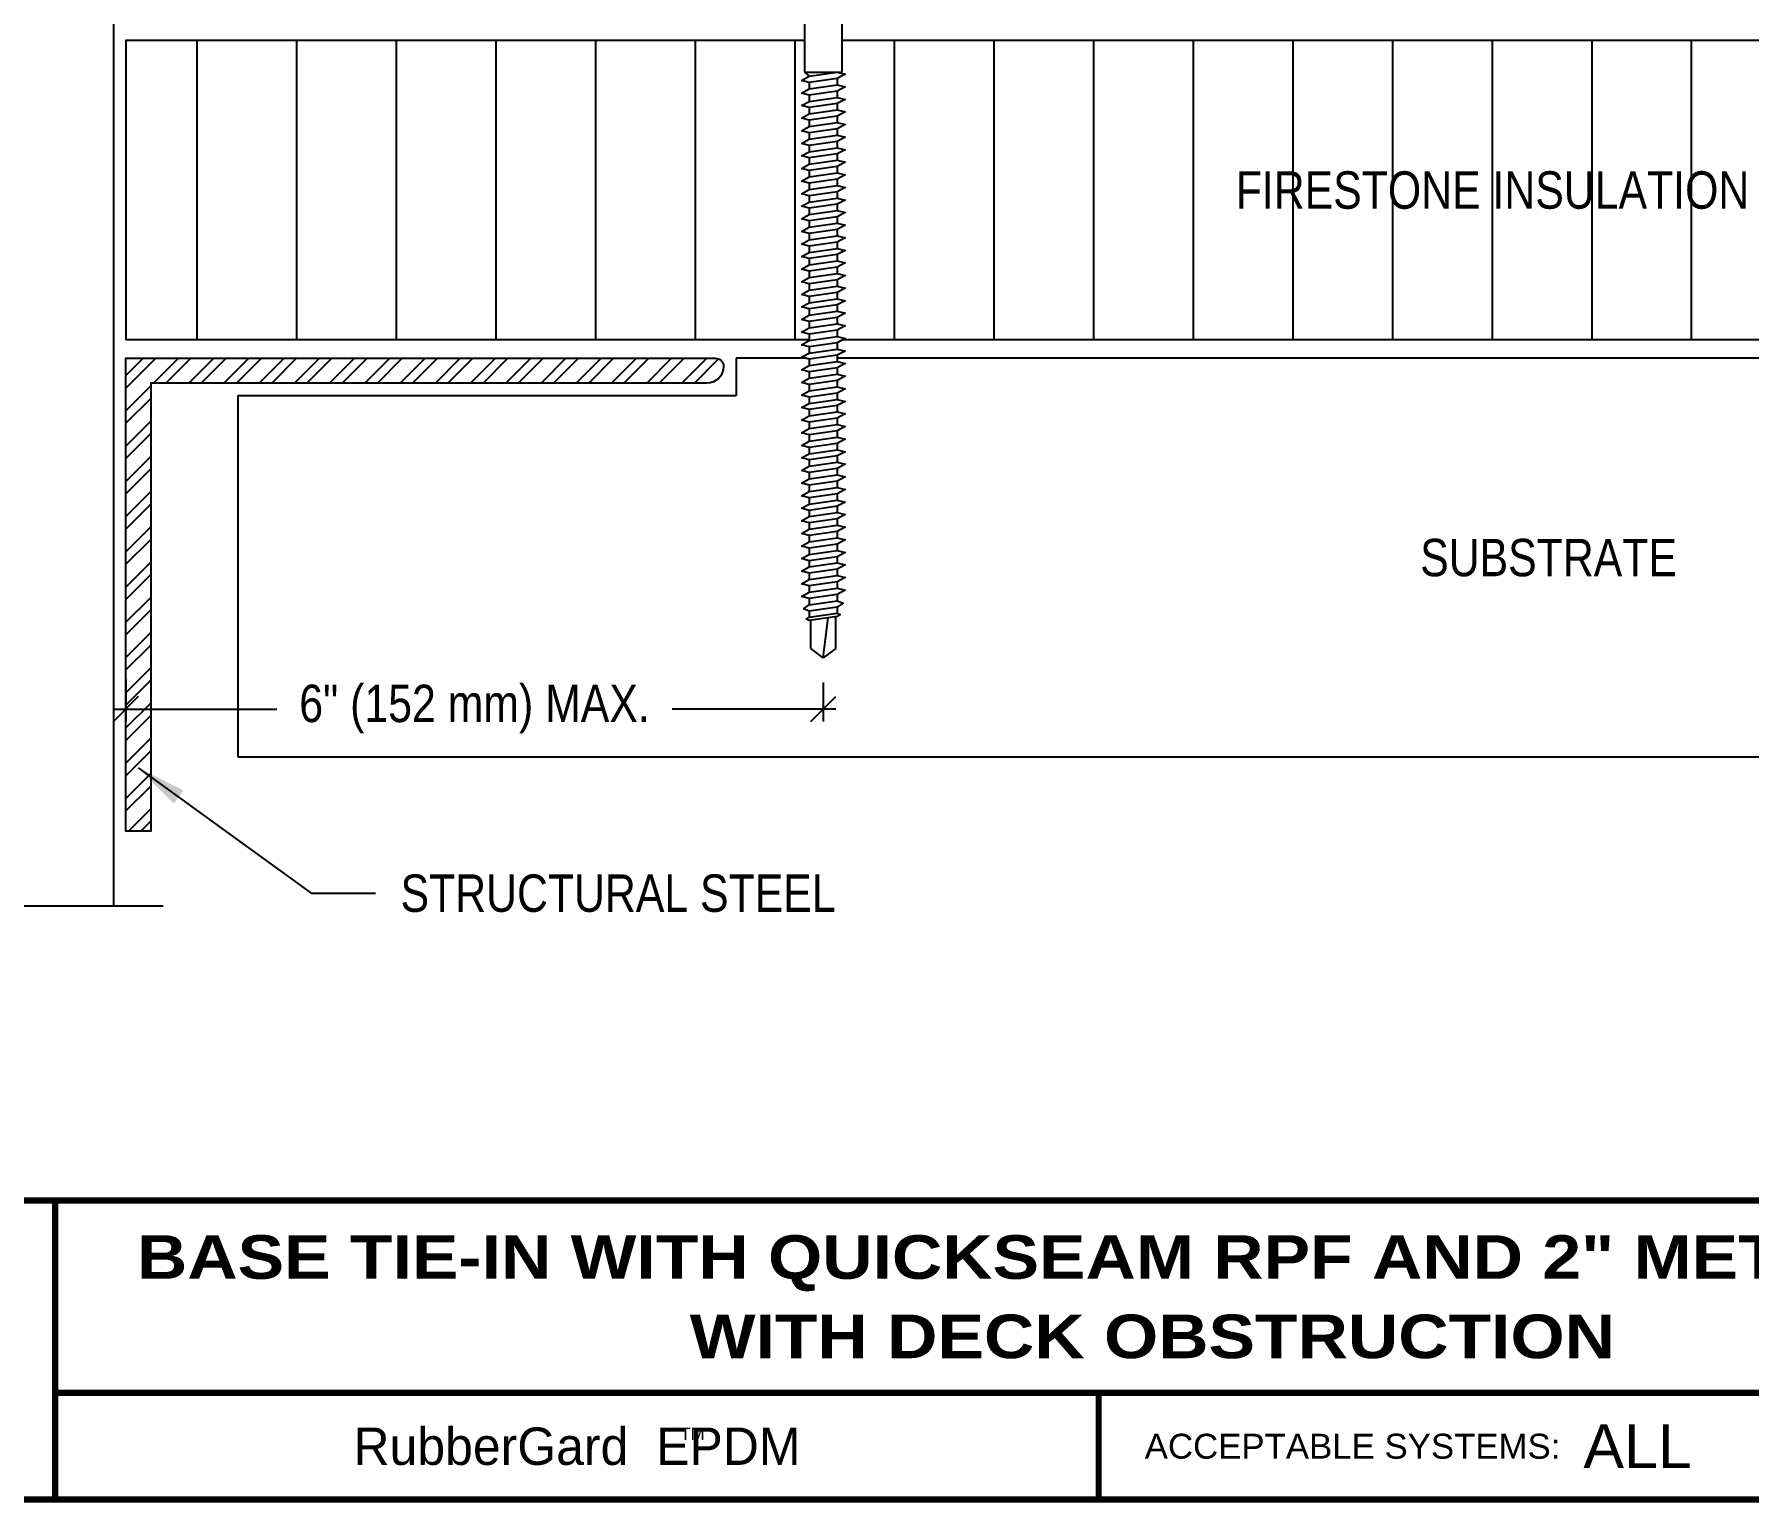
# Model space of a CAD drawing. Header units: inches. Extents: x 99.4 to 119.5, y -89.4 to -72.6.
# Drawn here: x 104.18 to 112.79, y -88.27 to -80.9 of the extents above; entities that cross this region are included whole.
import ezdxf
from ezdxf.enums import TextEntityAlignment as Align

# ---------------------------------------------------------------- set-up
doc = ezdxf.new("R2010")
doc.units = ezdxf.units.IN
doc.header["$MEASUREMENT"] = 0
doc.layers.get('0').update_dxf_attribs({"linetype": 'CONTINUOUS'})
doc.layers.get('DEFPOINTS').update_dxf_attribs({"linetype": 'CONTINUOUS'})
for name, color, linetype in [('FSBP-ACCESSORY-FIRESTONE', 7, 'CONTINUOUS'), ('FSBP-ANNO-NOTE', 7, 'CONTINUOUS'), ('FSBP-INSULATION', 7, 'CONTINUOUS'), ('FSBP-OTHER', 7, 'CONTINUOUS'), ('FSBP-SUBSTRATE-GENERIC', 9, 'CONTINUOUS'), ('FSBP-TTLB', 7, 'CONTINUOUS'), ('FSBP-TTLB-TEXT', 7, 'CONTINUOUS'), ('FSBP-WALL-CURB', 9, 'CONTINUOUS')]:
    doc.layers.add(name, color=color, linetype=linetype)
doc.styles.add('FSBP_ARIAL', font='arial.ttf')
doc.styles.add('FSBP_ARIAL_BOLD', font='')
doc.styles.add('FSBP_ARIAL_NAR', font='ARIALN.TTF')
doc.styles.add('FSBP_BANKGOTHIC', font='bgothm.ttf')
doc.styles.get('FSBP_ARIAL_BOLD').set_extended_font_data('Arial Black')
doc.dimstyles.new('FSBP-DIM', dxfattribs={"dimtxt": 0.1875, "dimasz": 0.125, "dimexe": 0.0625, "dimexo": 0.125, "dimgap": 0.125, "dimtad": 0, "dimdec": 0, "dimzin": 1, "dimdsep": 46, "dimlunit": 4, "dimtxsty": 'FSBP_ARIAL_NAR', "dimblk": 'OBLIQUE', "dimcen": 0.09375, "dimdle": 0.0625, "dimclrd": 256, "dimclre": 256, "dimclrt": 256, "dimadec": 0, "dimazin": 0, "dimtfac": 1, "dimtdec": 0, "dimtmove": 1, "dimatfit": 3, "dimfxl": 1, "dimtolj": 1, "dimtzin": 0, "dimlwd": -1, "dimlwe": -1, "dimarcsym": 0})
doc.dimstyles.new('FSBP-LEADER', dxfattribs={"dimtxt": 0.1875, "dimasz": 0.25, "dimexe": 0.0625, "dimexo": 0.125, "dimgap": 0.125, "dimtad": 0, "dimtih": 1, "dimtoh": 1, "dimdec": 4, "dimzin": 0, "dimdsep": 46, "dimlunit": 4, "dimtxsty": 'FSBP_ARIAL_NAR', "dimcen": 0.09375, "dimclrd": 256, "dimclre": 256, "dimclrt": 256, "dimadec": 0, "dimazin": 0, "dimtfac": 1, "dimtdec": 4, "dimtofl": 0, "dimtmove": 0, "dimatfit": 3, "dimfxl": 1, "dimtolj": 1, "dimtzin": 0, "dimlwd": -1, "dimlwe": -1, "dimarcsym": 0})

# ---------------------------------------------------------------- blocks, each defined once
blk = doc.blocks.new('_OBLIQUE')
at = {"color": 0, "linetype": 'ByBlock'}
blk.add_line((-0.5, -0.5), (0.5, 0.5), dxfattribs=at)
blk = doc.blocks.new('*D6')
at = {"layer": 'DEFPOINTS', "color": 0, "transparency": 16777216}
for p in [(104.6418943948368, -84.00973281659667), (108.1418943948368, -84.02697506081009), (104.6418943948368, -84.28445852663593)]:
    blk.add_point(p, dxfattribs=at)
at = {"layer": 'FSBP-ANNO-NOTE', "transparency": 16777216}
for p, q in [((104.6418943948368, -84.13473281659667), (104.6418943948368, -84.34695852663593)), ((108.1418943948368, -84.15197506081009), (108.1418943948368, -84.34695852663593)), ((104.5793943948368, -84.28445852663593), (105.4003144153007, -84.28445852663593)), ((108.2043943948368, -84.28445852663593), (107.383474374373, -84.28445852663593))]:
    blk.add_line(p, q, dxfattribs=at)
at = {"layer": 'FSBP-ANNO-NOTE', "transparency": 16777216, "xscale": 0.125, "yscale": 0.125, "zscale": 0.125, "rotation": 180}
blk.add_blockref('_OBLIQUE', (104.6418943948368, -84.28445852663593), dxfattribs=at)
at = {"layer": 'FSBP-ANNO-NOTE', "transparency": 16777216, "xscale": 0.125, "yscale": 0.125, "zscale": 0.125}
blk.add_blockref('_OBLIQUE', (108.1418943948368, -84.28445852663593), dxfattribs=at)
at = {"layer": 'FSBP-ANNO-NOTE', "transparency": 16777216, "insert": (106.3918943948368, -84.28445852663593), "char_height": 0.1875, "attachment_point": 5, "style": 'FSBP_ARIAL_NAR'}
blk.add_mtext('\\A1;6" (152 mm) MAX.', dxfattribs=at)
blk = doc.blocks.new('TTLB-EPDM_2')
at = {"layer": 'FSBP-TTLB', "const_width": 0.03125}
for points in [[(0, 0), (0, -1.5), (20, -1.5), (20, 0), (0, 0)], [(4.825208527206769, 0), (4.825208527206769, -0.9643749050531198)], [(4.825208527206769, -0.9643749050531198), (15.84028770518938, -0.9643749050531198)], [(4.825208527206769, -0.9643749050531198), (4.825208527206769, -1.5)]]:
    blk.add_lwpolyline(points, dxfattribs=at)
at = {"layer": 'FSBP-TTLB-TEXT', "const_width": 0.03125}
blk.add_lwpolyline([(10.06152282927678, -0.9643749050531198), (10.06152282927678, -1.5)], dxfattribs=at)
at = {"layer": 'FSBP-TTLB-TEXT', "style": 'FSBP_BANKGOTHIC'}
for s, height, p in [('RubberGard  EPDM', 0.1875, (7.443365678241776, -1.23218745252656)), ('TM', 0.0625, (8.023397742165457, -1.169706269210366))]:
    blk.add_text(s, height=height, dxfattribs=at).set_placement(p, align=Align.MIDDLE_CENTER)
at = {"layer": 'FSBP-TTLB-TEXT', "style": 'FSBP_ARIAL'}
blk.add_text('ACCEPTABLE SYSTEMS:', height=0.125, dxfattribs=at).set_placement((10.29281281591562, -1.23218745252656), align=Align.MIDDLE_LEFT)
at = {"layer": 'FSBP-TTLB-TEXT'}
for tag, height, style, p in [('MAXIMUM_WARRANTY', 0.1875, 'FSBP_ARIAL_BOLD', (18.03987100774941, 0.2240244307510579)), ('ACCPT_SYSTEMS', 0.21875, 'FSBP_ARIAL', (12.49438170418193, -1.23218745252656))]:
    blk.add_attdef(tag, text='', height=height, dxfattribs=dict(at, style=style)).set_placement(p, align=Align.MIDDLE_LEFT)
for tag, height, style, p in [('DETAIL_DESCP_LINE_1', 0.21875, 'FSBP_ARIAL_BOLD', (10.33118450231211, -0.2831249841755152)), ('DETAIL_DESCP_LINE_2', 0.21875, 'FSBP_ARIAL_BOLD', (10.33118450231211, -0.6812499208775904)), ('ISSUE_REV_DATE', 0.21875, 'FSBP_ARIAL', (16.84069633627263, -0.7282559425942452)), ('DETAIL_NUMBER', 0.4375, 'FSBP_ARIAL', (18.91941590748775, -0.8931630692489421))]:
    blk.add_attdef(tag, text='', height=height, dxfattribs=dict(at, style=style)).set_placement(p, align=Align.MIDDLE_CENTER)
blk = doc.blocks.new('FSBP_AP_FASTENER_01')
at = {"layer": 'FSBP-ACCESSORY-FIRESTONE'}
for p, q in [((-0.125, 0.04849224421338505), (-0.09375, -0.01400775578661495)), ((0.09375, -0.01400775578661495), (0.125, 0.04849224421338505)), ((-0.09375, -0.01400775578661495), (-0.09375, -0.264007755786615)), ((-0.09375, -0.01400775578661495), (0.09375, -0.01400775578661495)), ((0.09375, -0.01400775578661495), (0.09375, -0.264007755786615)), ((-0.09375, -0.264007755786615), (-0.0703125, -0.2840970415008996)), ((-0.0703125, -0.3156643085181585), (-0.0703125, -0.3472315755354103)), ((0.0703125, -0.2955750228038667), (0.0703125, -0.3271422898211327)), ((-0.0703125, -0.3787988425526763), (-0.0703125, -0.410366109569928)), ((0.0703125, -0.3587095568383845), (0.0703125, -0.3902768238556433)), ((0.0703125, -0.4218440908729022), (0.0703125, -0.453411357890154)), ((-0.0703125, -0.4419333765871798), (-0.0703125, -0.4735006436044458)), ((-0.0703125, -0.5050679106216975), (-0.0703125, -0.5366351776389564)), ((0.0703125, -0.4849786249074128), (0.0703125, -0.5165458919246717)), ((-0.0703125, -0.5682024446562153), (-0.0703125, -0.599769711673467)), ((0.0703125, -0.5481131589419235), (0.0703125, -0.5796804259591894)), ((-0.0703125, -0.631336978690733), (-0.0703125, -0.6629042457079848)), ((0.0703125, -0.6112476929764412), (0.0703125, -0.6428149599937001)), ((0.0703125, -0.674382227010959), (0.0703125, -0.7059494940282107)), ((-0.0703125, -0.6944715127252366), (-0.0703125, -0.7260387797425025)), ((-0.0703125, -0.7576060467597543), (-0.0703125, -0.7891733137770132)), ((0.0703125, -0.7375167610454696), (0.0703125, -0.7690840280627285)), ((-0.0703125, -0.820740580794272), (-0.0703125, -0.8523078478115238)), ((0.0703125, -0.8006512950799802), (0.0703125, -0.8322185620972462)), ((-0.0703125, -0.8838751148287898), (-0.0703125, -0.9154423818460415)), ((0.0703125, -0.863785829114498), (0.0703125, -0.8953530961317568)), ((0.0703125, -0.9269203631490157), (0.0703125, -0.9584876301662675)), ((-0.0703125, -0.9470096488632933), (-0.0703125, -0.9785769158805593)), ((-0.0703125, -1.010144182897811), (-0.0703125, -1.04171144991507)), ((0.0703125, -0.9900548971835264), (0.0703125, -1.021622164200785)), ((-0.0703125, -1.073278716932329), (-0.0703125, -1.104845983949581)), ((0.0703125, -1.053189431218037), (0.0703125, -1.084756698235303)), ((0.0703125, -1.116323965252555), (0.0703125, -1.147891232269814)), ((-0.0703125, -1.136413250966847), (-0.0703125, -1.167980517984098)), ((-0.0703125, -1.19954778500135), (-0.0703125, -1.231115052018616)), ((0.0703125, -1.179458499287072), (0.0703125, -1.211025766304324)), ((-0.0703125, -1.262682319035868), (-0.0703125, -1.294249586053127)), ((0.0703125, -1.242593033321583), (0.0703125, -1.274160300338842)), ((-0.0703125, -1.325816853070386), (-0.0703125, -1.357384120087637)), ((0.0703125, -1.305727567356094), (0.0703125, -1.33729483437336)), ((0.0703125, -1.368862101390611), (0.0703125, -1.40042936840787)), ((-0.0703125, -1.388951387104903), (-0.0703125, -1.420518654122155)), ((-0.0703125, -1.452085921139407), (-0.0703125, -1.483653188156673)), ((0.0703125, -1.431996635425129), (0.0703125, -1.463563902442381)), ((-0.0703125, -1.515220455173925), (-0.0703125, -1.546787722191183)), ((0.0703125, -1.49513116945964), (0.0703125, -1.526698436476899)), ((-0.0703125, -1.578354989208442), (-0.0703125, -1.609922256225694)), ((0.0703125, -1.558265703494151), (0.0703125, -1.589832970511416)), ((0.0703125, -1.621400237528668), (0.0703125, -1.652967504545927)), ((-0.0703125, -1.64148952324296), (-0.0703125, -1.673056790260212)), ((-0.0703125, -1.704624057277464), (-0.0703125, -1.73619132429473)), ((0.0703125, -1.684534771563186), (0.0703125, -1.716102038580438)), ((-0.0703125, -1.767758591311981), (-0.0703125, -1.79932585832924)), ((0.0703125, -1.747669305597697), (0.0703125, -1.779236572614955)), ((-0.0703125, -1.830893125346499), (-0.0703125, -1.862460392363751)), ((0.0703125, -1.810803839632207), (0.0703125, -1.842371106649473)), ((0.0703125, -1.873938373666725), (0.0703125, -1.905505640683984)), ((-0.0703125, -1.894027659381017), (-0.0703125, -1.925594926398269)), ((-0.0703125, -1.95716219341552), (-0.0703125, -1.988729460432786)), ((0.0703125, -1.937072907701243), (0.0703125, -1.968640174718495)), ((-0.0703125, -2.020296727450038), (-0.0703125, -2.051863994467297)), ((0.0703125, -2.000207441735753), (0.0703125, -2.031774708753012)), ((0.0703125, -2.063341975770264), (0.0703125, -2.09490924278753)), ((-0.0703125, -2.083431261484556), (-0.0703125, -2.114998528501808)), ((-0.0703125, -2.146565795519074), (-0.0703125, -2.178133062536325)), ((0.0703125, -2.126476509804782), (0.0703125, -2.158043776822041)), ((-0.0703125, -2.209700329553577), (-0.0703125, -2.241267596570843)), ((0.0703125, -2.189611043839299), (0.0703125, -2.221178310856551)), ((-0.0703125, -2.272834863588095), (-0.0703125, -2.304402130605354)), ((0.0703125, -2.25274557787381), (0.0703125, -2.284312844891069)), ((0.0703125, -2.315880111908321), (0.0703125, -2.347447378925587)), ((-0.0703125, -2.335969397622613), (-0.0703125, -2.367536664639864)), ((-0.0703125, -2.39910393165713), (-0.0703125, -2.430671198674382)), ((0.0703125, -2.379014645942839), (0.0703125, -2.410581912960097)), ((-0.0703125, -2.462238465691634), (-0.0703125, -2.4938057327089)), ((0.0703125, -2.442149179977356), (0.0703125, -2.473716446994608)), ((-0.0703125, -2.525372999726152), (-0.0703125, -2.55694026674341)), ((0.0703125, -2.505283714011867), (0.0703125, -2.536850981029126)), ((0.0703125, -2.568418248046378), (0.0703125, -2.599985515063644)), ((-0.0703125, -2.588507533760669), (-0.0703125, -2.620074800777921)), ((-0.0703125, -2.651642067795187), (-0.0703125, -2.683209334812439)), ((0.0703125, -2.631552782080895), (0.0703125, -2.663120049098154)), ((-0.0703125, -2.714776601829691), (-0.0703125, -2.746343868846957)), ((0.0703125, -2.694687316115413), (0.0703125, -2.726254583132665)), ((-0.0703125, -2.777911135864208), (-0.0703125, -2.809478402881467)), ((0.0703125, -2.757821850149924), (0.0703125, -2.789389117167183)), ((0.0703125, -2.820956384184434), (0.0703125, -2.8525236512017)), ((-0.0703125, -2.841045669898726), (-0.0703125, -2.872612936915978)), ((-0.0703125, -2.904180203933244), (-0.0703125, -2.935747470950496)), ((0.0703125, -2.884090918218952), (0.0703125, -2.915658185236211)), ((-0.0703125, -2.967314737967747), (-0.0703125, -2.998882004985013)), ((0, -3.201507755786615), (0.02460623630038583, -3.00110581902215)), ((0.0625, -3.154632755786601), (0.0625, -2.995692424207924)), ((0.0703125, -2.94722545225347), (0.0703125, -2.978792719270722)), ((-0.0625, -3.154632755786622), (-0.0625, -3.013549567065063)), ((0, -3.201507755786615), (-0.06250000000001421, -3.154632755786615)), ((0.0625, -3.154632755786615), (0, -3.201507755786615))]:
    blk.add_line(p, q, dxfattribs=at)
blk.add_lwpolyline([(0.1875, 0.04849224421338505, 0.1250000000000271), (0.203125, 0.110992244213385), (0.140625, 0.142242244213385), (-0.140625, 0.142242244213385), (-0.203125, 0.110992244213385, 0.1250000000000271), (-0.1875, 0.04849224421338505)], format="xyb", close=True, dxfattribs=at)
for points in [[(-0.109375, -0.3054610321523867), (-0.0703125, -0.2840970415008996), (0.0703125, -0.264007755786615), (0.109375, -0.2742110321523867), (0.0703125, -0.2955750228038667), (-0.0703125, -0.3156643085181585)], [(-0.109375, -0.3685955661869045), (-0.0703125, -0.3472315755354103), (0.0703125, -0.3271422898211327), (0.109375, -0.3373455661869045), (0.0703125, -0.3587095568383845), (-0.0703125, -0.3787988425526763)], [(-0.109375, -0.431730100221408), (-0.0703125, -0.410366109569928), (0.0703125, -0.3902768238556433), (0.109375, -0.400480100221408), (0.0703125, -0.4218440908729022), (-0.0703125, -0.4419333765871798)], [(-0.109375, -0.4948646342559258), (-0.0703125, -0.4735006436044458), (0.0703125, -0.453411357890154), (0.109375, -0.4636146342559258), (0.0703125, -0.4849786249074128), (-0.0703125, -0.5050679106216975)], [(-0.109375, -0.5579991682904435), (-0.0703125, -0.5366351776389564), (0.0703125, -0.5165458919246717), (0.109375, -0.5267491682904435), (0.0703125, -0.5481131589419235), (-0.0703125, -0.5682024446562153)], [(-0.109375, -0.6211337023249612), (-0.0703125, -0.599769711673467), (0.0703125, -0.5796804259591894), (0.109375, -0.5898837023249612), (0.0703125, -0.6112476929764412), (-0.0703125, -0.631336978690733)], [(-0.109375, -0.6842682363594648), (-0.0703125, -0.6629042457079848), (0.0703125, -0.6428149599937001), (0.109375, -0.6530182363594648), (0.0703125, -0.674382227010959), (-0.0703125, -0.6944715127252366)], [(-0.109375, -0.7474027703939825), (-0.0703125, -0.7260387797425025), (0.0703125, -0.7059494940282107), (0.109375, -0.7161527703939825), (0.0703125, -0.7375167610454696), (-0.0703125, -0.7576060467597543)], [(-0.109375, -0.8105373044285002), (-0.0703125, -0.7891733137770132), (0.0703125, -0.7690840280627285), (0.109375, -0.7792873044285002), (0.0703125, -0.8006512950799802), (-0.0703125, -0.820740580794272)], [(-0.109375, -0.873671838463018), (-0.0703125, -0.8523078478115238), (0.0703125, -0.8322185620972462), (0.109375, -0.842421838463018), (0.0703125, -0.863785829114498), (-0.0703125, -0.8838751148287898)], [(-0.109375, -0.9368063724975215), (-0.0703125, -0.9154423818460415), (0.0703125, -0.8953530961317568), (0.109375, -0.9055563724975215), (0.0703125, -0.9269203631490157), (-0.0703125, -0.9470096488632933)], [(-0.109375, -0.9999409065320393), (-0.0703125, -0.9785769158805593), (0.0703125, -0.9584876301662675), (0.109375, -0.9686909065320393), (0.0703125, -0.9900548971835264), (-0.0703125, -1.010144182897811)], [(-0.109375, -1.063075440566557), (-0.0703125, -1.04171144991507), (0.0703125, -1.021622164200785), (0.109375, -1.031825440566557), (0.0703125, -1.053189431218037), (-0.0703125, -1.073278716932329)], [(-0.109375, -1.126209974601075), (-0.0703125, -1.104845983949581), (0.0703125, -1.084756698235303), (0.109375, -1.094959974601075), (0.0703125, -1.116323965252555), (-0.0703125, -1.136413250966847)], [(-0.109375, -1.189344508635578), (-0.0703125, -1.167980517984098), (0.0703125, -1.147891232269814), (0.109375, -1.158094508635578), (0.0703125, -1.179458499287072), (-0.0703125, -1.19954778500135)], [(-0.109375, -1.252479042670096), (-0.0703125, -1.231115052018616), (0.0703125, -1.211025766304324), (0.109375, -1.221229042670096), (0.0703125, -1.242593033321583), (-0.0703125, -1.262682319035868)], [(-0.109375, -1.315613576704614), (-0.0703125, -1.294249586053127), (0.0703125, -1.274160300338842), (0.109375, -1.284363576704614), (0.0703125, -1.305727567356094), (-0.0703125, -1.325816853070386)], [(-0.109375, -1.378748110739132), (-0.0703125, -1.357384120087637), (0.0703125, -1.33729483437336), (0.109375, -1.347498110739132), (0.0703125, -1.368862101390611), (-0.0703125, -1.388951387104903)], [(-0.109375, -1.441882644773635), (-0.0703125, -1.420518654122155), (0.0703125, -1.40042936840787), (0.109375, -1.410632644773635), (0.0703125, -1.431996635425129), (-0.0703125, -1.452085921139407)], [(-0.109375, -1.505017178808153), (-0.0703125, -1.483653188156673), (0.0703125, -1.463563902442381), (0.109375, -1.473767178808153), (0.0703125, -1.49513116945964), (-0.0703125, -1.515220455173925)], [(-0.109375, -1.568151712842671), (-0.0703125, -1.546787722191183), (0.0703125, -1.526698436476899), (0.109375, -1.536901712842671), (0.0703125, -1.558265703494151), (-0.0703125, -1.578354989208442)], [(-0.109375, -1.631286246877188), (-0.0703125, -1.609922256225694), (0.0703125, -1.589832970511416), (0.109375, -1.600036246877188), (0.0703125, -1.621400237528668), (-0.0703125, -1.64148952324296)], [(-0.109375, -1.694420780911692), (-0.0703125, -1.673056790260212), (0.0703125, -1.652967504545927), (0.109375, -1.663170780911692), (0.0703125, -1.684534771563186), (-0.0703125, -1.704624057277464)], [(-0.109375, -1.75755531494621), (-0.0703125, -1.73619132429473), (0.0703125, -1.716102038580438), (0.109375, -1.72630531494621), (0.0703125, -1.747669305597697), (-0.0703125, -1.767758591311981)], [(-0.109375, -1.820689848980727), (-0.0703125, -1.79932585832924), (0.0703125, -1.779236572614955), (0.109375, -1.789439848980727), (0.0703125, -1.810803839632207), (-0.0703125, -1.830893125346499)], [(-0.109375, -1.883824383015245), (-0.0703125, -1.862460392363751), (0.0703125, -1.842371106649473), (0.109375, -1.852574383015245), (0.0703125, -1.873938373666725), (-0.0703125, -1.894027659381017)], [(-0.109375, -1.946958917049749), (-0.0703125, -1.925594926398269), (0.0703125, -1.905505640683984), (0.109375, -1.915708917049749), (0.0703125, -1.937072907701243), (-0.0703125, -1.95716219341552)], [(-0.109375, -2.010093451084266), (-0.0703125, -1.988729460432786), (0.0703125, -1.968640174718495), (0.109375, -1.978843451084266), (0.0703125, -2.000207441735753), (-0.0703125, -2.020296727450038)], [(-0.109375, -2.073227985118784), (-0.0703125, -2.051863994467297), (0.0703125, -2.031774708753012), (0.109375, -2.041977985118784), (0.0703125, -2.063341975770264), (-0.0703125, -2.083431261484556)], [(-0.109375, -2.136362519153302), (-0.0703125, -2.114998528501808), (0.0703125, -2.09490924278753), (0.109375, -2.105112519153302), (0.0703125, -2.126476509804782), (-0.0703125, -2.146565795519074)], [(-0.109375, -2.199497053187805), (-0.0703125, -2.178133062536325), (0.0703125, -2.158043776822041), (0.109375, -2.168247053187805), (0.0703125, -2.189611043839299), (-0.0703125, -2.209700329553577)], [(-0.109375, -2.262631587222323), (-0.0703125, -2.241267596570843), (0.0703125, -2.221178310856551), (0.109375, -2.231381587222323), (0.0703125, -2.25274557787381), (-0.0703125, -2.272834863588095)], [(-0.109375, -2.325766121256841), (-0.0703125, -2.304402130605354), (0.0703125, -2.284312844891069), (0.109375, -2.294516121256841), (0.0703125, -2.315880111908321), (-0.0703125, -2.335969397622613)], [(-0.109375, -2.388900655291359), (-0.0703125, -2.367536664639864), (0.0703125, -2.347447378925587), (0.109375, -2.357650655291359), (0.0703125, -2.379014645942839), (-0.0703125, -2.39910393165713)], [(-0.109375, -2.452035189325862), (-0.0703125, -2.430671198674382), (0.0703125, -2.410581912960097), (0.109375, -2.420785189325862), (0.0703125, -2.442149179977356), (-0.0703125, -2.462238465691634)], [(-0.109375, -2.51516972336038), (-0.0703125, -2.4938057327089), (0.0703125, -2.473716446994608), (0.109375, -2.48391972336038), (0.0703125, -2.505283714011867), (-0.0703125, -2.525372999726152)], [(-0.109375, -2.578304257394898), (-0.0703125, -2.55694026674341), (0.0703125, -2.536850981029126), (0.109375, -2.547054257394898), (0.0703125, -2.568418248046378), (-0.0703125, -2.588507533760669)], [(-0.109375, -2.641438791429415), (-0.0703125, -2.620074800777921), (0.0703125, -2.599985515063644), (0.109375, -2.610188791429415), (0.0703125, -2.631552782080895), (-0.0703125, -2.651642067795187)], [(-0.109375, -2.704573325463919), (-0.0703125, -2.683209334812439), (0.0703125, -2.663120049098154), (0.109375, -2.673323325463919), (0.0703125, -2.694687316115413), (-0.0703125, -2.714776601829691)], [(-0.109375, -2.767707859498437), (-0.0703125, -2.746343868846957), (0.0703125, -2.726254583132665), (0.109375, -2.736457859498437), (0.0703125, -2.757821850149924), (-0.0703125, -2.777911135864208)], [(-0.109375, -2.830842393532954), (-0.0703125, -2.809478402881467), (0.0703125, -2.789389117167183), (0.109375, -2.799592393532954), (0.0703125, -2.820956384184434), (-0.0703125, -2.841045669898726)], [(-0.109375, -2.893976927567472), (-0.0703125, -2.872612936915978), (0.0703125, -2.8525236512017), (0.109375, -2.862726927567472), (0.0703125, -2.884090918218952), (-0.0703125, -2.904180203933244)], [(-0.099609375, -2.955716372316267), (-0.0703125, -2.935747470950496), (0.0703125, -2.915658185236211), (0.099609375, -2.927256550887698), (0.0703125, -2.94722545225347), (-0.0703125, -2.967314737967747)], [(-0.0849609375, -3.008866455667892), (-0.0703125, -2.998882004985013), (0.0703125, -2.978792719270722), (0.0849609375, -2.984591902096462), (0.0703125, -2.994576352779355), (-0.0703125, -3.014665638493632)]]:
    blk.add_lwpolyline(points, close=True, dxfattribs=at)
blk.add_lwpolyline([(-0.09375, -0.264007755786615), (0.09375, -0.264007755786615)], dxfattribs=at)
blk = doc.blocks.new('FSBP_AP_FASTENER_W_2inPLATE_1')
blk.add_line((-0.125, 0.03125), (0.125, 0.03125))
at = {"layer": 'FSBP-ACCESSORY-FIRESTONE'}
for p, q in [((-0.125, 0), (-0.109375, 0)), ((0.125, 0), (0.1093749999999858, 0))]:
    blk.add_line(p, q, dxfattribs=at)
for points in [[(-1, 0), (-0.8440621258972953, 0, 0.125489241710454), (-0.7991697386460004, 0.01144729003925704), (-0.6692681354566616, 0.08230270996074296, -0.1254892417105026), (-0.6243757482053525, 0.09375), (-0.4888144254886129, 0.09375, -0.1015700823222099), (-0.4026445789244235, 0.07606297531646078), (-0.24285132786963, 0.007580153435810644, 0.1015700823222143), (-0.2059213936278326, 0), (-0.125, 0), (-0.125, 0.03125), (-0.2059213936278326, 0.03125, -0.1015700823222341), (-0.2305413497890356, 0.03630343562389271), (-0.3903346008438291, 0.1047862575045144, 0.1015700823222067), (-0.4888144254886129, 0.125), (-0.6243757482053525, 0.125, 0.1254892417105185), (-0.6842322645404408, 0.109736946614305), (-0.8141338677297654, 0.0388815266928475, -0.1254892417104541), (-0.8440621258972953, 0.03125), (-1, 0.03125)], [(1, 0), (0.8440621258972953, 0, -0.125489241710454), (0.7991697386460004, 0.01144729003925704), (0.6692681354566616, 0.08230270996074296, 0.1254892417105026), (0.6243757482053525, 0.09375), (0.4888144254886129, 0.09375, 0.1015700823222099), (0.4026445789244235, 0.07606297531646078), (0.24285132786963, 0.007580153435810644, -0.1015700823222143), (0.2059213936278326, 0), (0.125, 0), (0.125, 0.03125), (0.2059213936278326, 0.03125, 0.1015700823222341), (0.2305413497890356, 0.03630343562389271), (0.3903346008438291, 0.1047862575045144, -0.1015700823222067), (0.4888144254886129, 0.125), (0.6243757482053525, 0.125, -0.1254892417105185), (0.6842322645404408, 0.109736946614305), (0.8141338677297654, 0.0388815266928475, 0.1254892417104541), (0.8440621258972953, 0.03125), (1, 0.03125)]]:
    blk.add_lwpolyline(points, format="xyb", close=True, dxfattribs=at)
blk.add_blockref('FSBP_AP_FASTENER_01', (0, -0.01724224421337794), dxfattribs=at)

msp = doc.modelspace()

# ---------------------------------------------------------------- hatches: boundary and pattern name
at = {"layer": 'FSBP-INSULATION'}
h = msp.add_hatch(dxfattribs=at)
h.set_pattern_fill('LINE', color=256, scale=4, angle=90, style=0)
h.set_pattern_definition([(90, (3.410605131648481e-13, -17.51166666666661), (-0.5, 3.061515884555943e-17), [])])
h.paths.add_polyline_path([(115.3779857585879, -80.93072506081027), (110.5481443948368, -80.93072506081016), (108.2356443948368, -80.9307250608101), (108.2356443948368, -81.07835478241613), (108.2512693948368, -81.08243609296244), (108.2122068948368, -81.1038000836139), (108.2122068948368, -81.13536735063117), (108.2512693948368, -81.14557062699696), (108.2122068948368, -81.16693461764844), (108.2122068948368, -81.1985018846657), (108.2512693948368, -81.20870516103145), (108.2122068948368, -81.23006915168294), (108.2122068948368, -81.26163641870019), (108.2512693948368, -81.27183969506598), (108.2122068948368, -81.29320368571747), (108.2122068948368, -81.32477095273471), (108.2512693948368, -81.33497422910048), (108.2122068948368, -81.35633821975196), (108.2122068948368, -81.38790548676924), (108.2512693948368, -81.39810876313501), (108.2122068948368, -81.4194727537865), (108.2122068948368, -81.45104002080376), (108.2512693948368, -81.46124329716953), (108.2122068948368, -81.48260728782103), (108.2122068948368, -81.51417455483825), (108.2512693948368, -81.52437783120403), (108.2122068948368, -81.5457418218555), (108.2122068948368, -81.57730908887278), (108.2512693948368, -81.58751236523854), (108.2122068948368, -81.60887635588999), (108.2122068948368, -81.64044362290728), (108.2512693948368, -81.65064689927307), (108.2122068948368, -81.67201088992455), (108.2122068948368, -81.7035781569418), (108.2512693948368, -81.71378143330757), (108.2122068948368, -81.73514542395905), (108.2122068948368, -81.76671269097633), (108.2512693948368, -81.77691596734208), (108.2122068948368, -81.79827995799357), (108.2122068948368, -81.82984722501082), (108.2512693948368, -81.84005050137661), (108.2122068948368, -81.86141449202809), (108.2122068948368, -81.89298175904536), (108.2512693948368, -81.90318503541111), (108.2122068948368, -81.92454902606259), (108.2122068948368, -81.95611629307986), (108.2512693948368, -81.96631956944562), (108.2122068948368, -81.98768356009712), (108.2122068948368, -82.01925082711436), (108.2512693948368, -82.02945410348015), (108.2122068948368, -82.05081809413161), (108.2122068948368, -82.08238536114888), (108.2512693948368, -82.09258863751465), (108.2122068948368, -82.11395262816612), (108.2122068948368, -82.1455198951834), (108.2512693948368, -82.15572317154918), (108.2122068948368, -82.17708716220066), (108.2122068948368, -82.20865442921792), (108.2512693948368, -82.21885770558367), (108.2122068948368, -82.24022169623515), (108.2122068948368, -82.27178896325243), (108.2512693948368, -82.28199223961819), (108.2122068948368, -82.30335623026969), (108.2122068948368, -82.33492349728694), (108.2512693948368, -82.34512677365271), (108.2122068948368, -82.36649076430422), (108.2122068948368, -82.39805803132147), (108.2512693948368, -82.40826130768723), (108.2122068948368, -82.42962529833872), (108.2122068948368, -82.43072506081005), (115.377985758588, -82.43072506081003), (115.3779857585879, -81.80572506081006), (115.5497030973038, -81.74322506081005), (115.206268419872, -81.61822506081005), (115.3779857585879, -81.55572506081006)])
h.paths.add_polyline_path([(108.0715818948368, -81.53426384055255), (108.0715818948368, -81.50269657353529), (108.0325193948368, -81.4924932971695), (108.0715818948368, -81.47112930651805), (108.0715818948368, -81.43956203950079), (108.0325193948368, -81.429358763135), (108.0715818948368, -81.40799477248352), (108.0715818948368, -81.37642750546627), (108.0325193948368, -81.3662242291005), (108.0715818948368, -81.34486023844902), (108.0715818948368, -81.31329297143174), (108.0325193948368, -81.30308969506598), (108.0715818948368, -81.2817257044145), (108.0715818948368, -81.25015843739723), (108.0325193948368, -81.23995516103145), (108.0715818948368, -81.21859117037998), (108.0715818948368, -81.18702390336271), (108.0325193948368, -81.17682062699696), (108.0715818948368, -81.15545663634545), (108.0715818948368, -81.1238893693282), (108.0325193948368, -81.11368609296242), (108.0715818948368, -81.09232210231094), (108.0481443948368, -81.07223281659667), (108.0481443948368, -80.9307250608101), (104.6418943948368, -80.93072506080999), (104.6418943948368, -82.43072506080999), (108.0485844069517, -82.43072506081006), (108.0715818948368, -82.41814731703573), (108.0715818948368, -82.3865800500185), (108.0325193948368, -82.37637677365272), (108.0715818948368, -82.35501278300123), (108.0715818948368, -82.32344551598396), (108.0325193948368, -82.31324223961819), (108.0715818948368, -82.2918782489667), (108.0715818948368, -82.26031098194944), (108.0325193948368, -82.25010770558367), (108.0715818948368, -82.22874371493218), (108.0715818948368, -82.19717644791496), (108.0325193948368, -82.18697317154918), (108.0715818948368, -82.16560918089768), (108.0715818948368, -82.13404191388044), (108.0325193948368, -82.12383863751465), (108.0715818948368, -82.10247464686319), (108.0715818948368, -82.0709073798459), (108.0325193948368, -82.06070410348015), (108.0715818948368, -82.03934011282865), (108.0715818948368, -82.0077728458114), (108.0325193948368, -81.99756956944562), (108.0715818948368, -81.97620557879415), (108.0715818948368, -81.9446383117769), (108.0325193948368, -81.93443503541111), (108.0715818948368, -81.91307104475962), (108.0715818948368, -81.88150377774238), (108.0325193948368, -81.87130050137661), (108.0715818948368, -81.84993651072512), (108.0715818948368, -81.81836924370788), (108.0325193948368, -81.80816596734208), (108.0715818948368, -81.7868019766906), (108.0715818948368, -81.75523470967333), (108.0325193948368, -81.74503143330757), (108.0715818948368, -81.7236674426561), (108.0715818948368, -81.69210017563883), (108.0325193948368, -81.68189689927307), (108.0715818948368, -81.66053290862159), (108.0715818948368, -81.62896564160432), (108.0325193948368, -81.61876236523854), (108.0715818948368, -81.59739837458707), (108.0715818948368, -81.56583110756979), (108.0325193948368, -81.55562783120403)])
h.paths.add_polyline_path([(110.1635070693342, -81.82617824975968), (112.8381958483246, -81.82617824975968), (112.8381958483246, -81.53514397281562), (110.1635070693342, -81.53514397281562)], flags=24)
at = {"layer": 'FSBP-OTHER'}
h = msp.add_hatch(dxfattribs=at)
h.set_pattern_fill('STEEL', color=256, style=0)
h.set_pattern_definition([(45, (-22.99678652873683, -87.63003445093845), (-0.08838834764831843, 0.08838834764831845), []), (45, (-22.99678652873683, -87.56753445093845), (-0.08838834764831843, 0.08838834764831845), [])])
h.paths.add_polyline_path([(107.5585610615035, -82.64947506080999, 0.4142135623733636), (107.6418943948369, -82.56614172747662, 0.4142135623729578), (107.6002277281702, -82.52447506080999), (104.6418943948368, -82.52447506080999), (104.6418943948368, -84.89726609656064), (104.7668943948368, -84.89726609656064), (104.7668943948368, -82.64947506080999)])

# ---------------------------------------------------------------- linework, layer by layer
at = {"layer": 'FSBP-INSULATION'}
for points in [[(108.0481443948368, -80.9307250608101), (104.6418943948368, -80.93072506080999), (104.6418943948368, -82.43072506080999), (108.0715818948368, -82.43072506081005)], [(110.5481443948368, -80.93072506081016), (108.2356443948368, -80.9307250608101)], [(115.377985758588, -80.93072506081027), (110.5481443948368, -80.93072506081016)], [(108.2417222463148, -82.43072506081005), (115.377985758588, -82.43072506081005)]]:
    msp.add_lwpolyline(points, dxfattribs=at)
at = {"layer": 'FSBP-OTHER'}
msp.add_lwpolyline([(107.5585610615035, -82.64947506080999), (104.7668943948368, -82.64947506080999), (104.7668943948368, -84.89726609656064), (104.6418943948368, -84.89726609656064), (104.6418943948368, -82.52447506080999), (107.6002277281702, -82.52447506080999, -0.414213562373095), (107.6418943948368, -82.56614172747668, -0.414213562373095)], format="xyb", close=True, dxfattribs=at)
at = {"layer": 'FSBP-SUBSTRATE-GENERIC'}
for p, q in [((108.0500802938681, -82.52447506080999), (107.7043943948368, -82.52447506080999)), ((107.7043943948368, -82.52447506080999), (107.7043943948368, -82.71197506080999)), ((105.2043943948368, -84.52447506080999), (115.377985758588, -84.52447506080999))]:
    msp.add_line(p, q, dxfattribs=at)
at = {"layer": 'FSBP-SUBSTRATE-GENERIC', "linetype": 'Continuous'}
for q in [(107.7043943948368, -82.71197506080999), (105.2043943948368, -84.52447506080999)]:
    msp.add_line((105.2043943948368, -82.71197506080999), q, dxfattribs=at)
at = {"layer": 'FSBP-SUBSTRATE-GENERIC'}
msp.add_lwpolyline([(115.377985758588, -82.52447506081005), (108.2127733543487, -82.52447506080999)], dxfattribs=at)
at = {"layer": 'FSBP-WALL-CURB'}
msp.add_line((104.5793943948368, -75.96478451724933), (104.5793943948368, -85.27226609656064), dxfattribs=at)
msp.add_lwpolyline([(100.6640840568645, -85.27226609656064), (102.684089846083, -85.27226609656064), (102.746589846083, -85.44398343527659), (102.871589846083, -85.10054875784475), (102.934089846083, -85.27226609656064), (104.8293943948368, -85.27226609656064)], dxfattribs=at)

# ---------------------------------------------------------------- block references
at = {"ltscale": 1.75}
ref = msp.add_blockref('TTLB-EPDM_2', (99.462701130455, -86.75070450356525), dxfattribs=at)
ref.add_attrib('DETAIL_DESCP_LINE_1', 'BASE TIE-IN WITH QUICKSEAM RPF AND 2" METAL PLATES', dxfattribs={"layer": 'FSBP-TTLB-TEXT', "height": 0.21875, "style": 'FSBP_ARIAL_BOLD'}).set_placement((109.7938856327671, -87.03382948774076), align=Align.MIDDLE_CENTER)
ref.add_attrib('DETAIL_DESCP_LINE_2', 'WITH DECK OBSTRUCTION', dxfattribs={"layer": 'FSBP-TTLB-TEXT', "height": 0.21875, "style": 'FSBP_ARIAL_BOLD'}).set_placement((109.7938856327671, -87.43195442444284), align=Align.MIDDLE_CENTER)
ref.add_attrib('ACCPT_SYSTEMS', 'ALL', dxfattribs={"layer": 'FSBP-TTLB-TEXT', "height": 0.21875, "style": 'FSBP_ARIAL'}).set_placement((111.9570828346369, -87.9828919560918), align=Align.MIDDLE_LEFT)
at = {"layer": 'FSBP-ACCESSORY-FIRESTONE'}
msp.add_blockref('FSBP_AP_FASTENER_W_2inPLATE_1', (108.1418943948368, -80.80822506081009), dxfattribs=at)

# ---------------------------------------------------------------- texts
at = {"layer": 'FSBP-ANNO-NOTE', "style": 'FSBP_ARIAL_NAR'}
for s, p in [('FIRESTONE INSULATION', (111.5008514588294, -81.68072506081016)), ('SUBSTRATE', (111.7821014588294, -83.52447506081005))]:
    msp.add_text(s, height=0.1875, dxfattribs=at).set_placement(p, align=Align.MIDDLE_CENTER)
msp.add_text('STRUCTURAL STEEL', height=0.1875, dxfattribs=at).set_placement((106.020679387747, -85.20826983053142), align=Align.MIDDLE_LEFT)

# ---------------------------------------------------------------- dimensions: what is measured, and where the dimension line sits
at = {"layer": 'FSBP-ANNO-NOTE'}
dim = msp.add_linear_dim(base=(104.6418943948368, -84.28445852663593), p1=(108.1418943948368, -84.02697506081009), p2=(104.6418943948368, -84.00973281659667), text='6" (152 mm) MAX.', dimstyle='FSBP-DIM', dxfattribs=at)
dim.commit()
dim.dimension.update_dxf_attribs({"geometry": '*D6', "text_midpoint": (106.3918943948368, -84.28445852663593)})

# ---------------------------------------------------------------- leaders
msp.add_leader([(104.7043943948368, -84.57935801027058), (105.571627387113, -85.20826983053142), (105.895679387747, -85.20826983053142)], dimstyle='FSBP-LEADER', dxfattribs=at)

doc.saveas('drawing.dxf')
